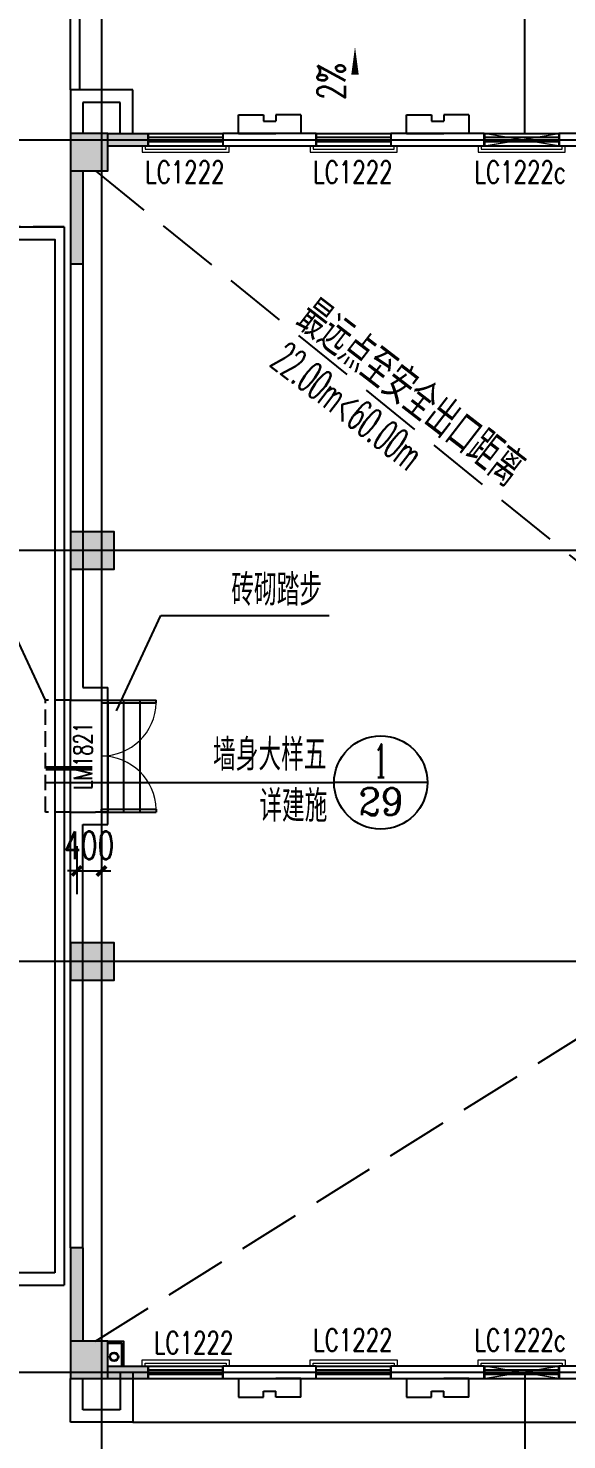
# Model space of a CAD drawing. Extents: x 1738711 to 2346805, y 1189731 to 2516152.
# Drawn here: x 1941613 to 1950267, y 1784042 to 1806717 of the extents above; entities that cross this region are included whole.
import ezdxf
from ezdxf.enums import TextEntityAlignment as Align

# ---------------------------------------------------------------- set-up
doc = ezdxf.new("R2010")
doc.units = 0
doc.header["$LTSCALE"] = 1000
doc.header["$MEASUREMENT"] = 0
doc.linetypes.add('DASH', pattern=[0.35, 0.25, -0.1])
doc.linetypes.add('复件 140224通州运河二期售楼部条件图_t3$0$X-ME SHAFT SH$0$X-B2$0$WATER_LINE', pattern=[0])
doc.layers.add('_0', color=7, linetype='Continuous', lineweight=25)
doc.layers.add('栏杆', color=6, linetype='Continuous', lineweight=15)
for name, color, linetype in [('A-Detl-Thin', 1, 'Continuous'), ('COLUMN', 9, 'Continuous'), ('DIM_IDEN', 3, 'Continuous'), ('DIM_LEAD', 3, 'Continuous'), ('DIM_SYMB', 3, 'Continuous'), ('DOTE', 1, 'Continuous'), ('PUB_DIM', 3, 'Continuous'), ('PUB_HATCH', 8, 'Continuous'), ('PUB_TEXT', 7, 'Continuous'), ('WALL', 40, 'Continuous'), ('WINDOW', 144, 'Continuous'), ('WINDOW_TEXT', 7, 'Continuous'), ('YS', 6, 'Continuous'), ('文字', 6, 'Continuous'), ('疏散距离', 211, 'DASH'), ('看线', 8, 'Continuous'), ('面层', 6, 'Continuous')]:
    doc.layers.add(name, color=color, linetype=linetype)
doc.styles.add('_TCH_DIM', font='SIMPLEX', dxfattribs={"bigfont": 'GBCBIG'})
doc.styles.add('_TCH_DIM_T3', font='SIMPLEX', dxfattribs={"width": 0.705882, "bigfont": 'GBCBIG'})
doc.styles.add('_TCH_LABEL', font='COMPLEX', dxfattribs={"bigfont": 'GBCBIG'})
doc.styles.add('_TCH_WINDOW', font='SIMPLEX', dxfattribs={"height": 3.5, "bigfont": 'GBCBIG'})
doc.dimstyles.new('_TCH_ARCH&&150', dxfattribs={"dimtxt": 446.25, "dimasz": 150, "dimexe": 375, "dimexo": 450, "dimgap": 189.375, "dimtad": 1, "dimdec": 0, "dimzin": 0, "dimdsep": 46, "dimtxsty": '_TCH_DIM_T3', "dimblk": 'ARCHTICK', "dimcen": 0.09, "dimclrt": 7, "dimazin": 2, "dimtfac": 1, "dimtdec": 0, "dimtix": 1, "dimtmove": 2, "dimatfit": 3, "dimfxl": 1, "dimtolj": 1, "dimtzin": 0, "dimarcsym": 0})

# ---------------------------------------------------------------- blocks, each defined once
blk = doc.blocks.new('dgh321')
at = {"layer": 'WALL', "linetype": '复件 140224通州运河二期售楼部条件图_t3$0$X-ME SHAFT SH$0$X-B2$0$WATER_LINE'}
for p, q in [((3247025, -2494105), (3247425, -2494105)), ((3247025, -2494105), (3247025, -2494405)), ((3247425, -2494105), (3247625, -2494105)), ((3248025, -2494105), (3247625, -2494105)), ((3248025, -2494405), (3248025, -2494105)), ((3247025, -2494405), (3247425, -2494405)), ((3247425, -2494405), (3247425, -2494305)), ((3247425, -2494305), (3247625, -2494305)), ((3247625, -2494405), (3247625, -2494305)), ((3248025, -2494405), (3247625, -2494405))]:
    blk.add_line(p, q, dxfattribs=at)
blk = doc.blocks.new('A$C68B42598')
at = {"layer": 'YS'}
for radius in [70, 60]:
    blk.add_circle((70, 70), radius, dxfattribs=at)
blk = doc.blocks.new('hreahaerheh')
at = {"layer": 'YS'}
blk.add_blockref('A$C68B42598', (1933315, 1888439), dxfattribs=at)
blk = doc.blocks.new('hertaraeherah')
at = {"layer": '疏散距离', "ltscale": 4}
for points in [[(1933085, 2006659), (1940985, 2000259), (1952835, 2000259)], [(1933085, 1987859), (1952835, 2000259)]]:
    blk.add_lwpolyline(points, dxfattribs=at)
at = {"layer": 'DIM_LEAD', "color": 7, "style": '_TCH_DIM'}
blk.add_text('最远点至安全出口距离', height=600, rotation=322.3699, dxfattribs=at).set_placement((1936257, 2004179))
at = {"layer": '文字', "style": '_TCH_DIM_T3', "width": 0.49827}
blk.add_text('22.00m<60.00m', height=500, rotation=322.3699, dxfattribs=at).set_placement((1935870, 2003544))
blk = doc.blocks.new('haerraeherah')
at = {"layer": '栏杆'}
for points in [[(1950035, 1987459), (1950035, 1987559), (1951435, 1987559), (1951435, 1987459)], [(1950085, 1987459), (1950085, 1987509), (1951385, 1987509), (1951385, 1987459)]]:
    blk.add_lwpolyline(points, dxfattribs=at)
blk = doc.blocks.new('jtrsjhtrh')
at = {"layer": 'A-Detl-Thin', "const_width": 20}
blk.add_lwpolyline([(397699, 368025), (397899, 368025), (397899, 366825), (397699, 366825)], close=True, dxfattribs=at)
for points in [[(397899, 366825), (397699, 368025)], [(397699, 366825), (397899, 368025)]]:
    blk.add_lwpolyline(points, dxfattribs=at)
blk = doc.blocks.new('_ArchTick')
at = {"color": 0, "linetype": 'ByBlock', "const_width": 0.4}
blk.add_lwpolyline([(-0.5, -0.5), (0.5, 0.5)], dxfattribs=at)
blk = doc.blocks.new('*D2713')
at = {"layer": 'Defpoints', "color": 0, "transparency": 16777216}
for p in [(1942392, 1794025), (1942792, 1794025), (1942792, 1793179)]:
    blk.add_point(p, dxfattribs=at)
at = {"layer": 'PUB_DIM', "color": 0, "lineweight": -2, "transparency": 16777216}
for p, q in [((1942392, 1793575), (1942392, 1792804)), ((1942792, 1793575), (1942792, 1792804)), ((1942392, 1793179), (1942242, 1793179)), ((1942392, 1793179), (1942792, 1793179)), ((1942792, 1793179), (1942942, 1793179))]:
    blk.add_line(p, q, dxfattribs=at)
at = {"layer": 'PUB_DIM', "color": 0, "lineweight": -2, "transparency": 16777216, "xscale": 150, "yscale": 150, "zscale": 150}
blk.add_blockref('_ArchTick', (1942392, 1793179), dxfattribs=at)
at = {"layer": 'PUB_DIM', "color": 0, "lineweight": -2, "transparency": 16777216, "xscale": 150, "yscale": 150, "zscale": 150, "rotation": 180}
blk.add_blockref('_ArchTick', (1942792, 1793179), dxfattribs=at)
at = {"layer": 'PUB_DIM', "color": 7, "transparency": 16777216, "insert": (1942592, 1793591), "char_height": 446.2, "attachment_point": 5, "style": '_TCH_DIM_T3'}
blk.add_mtext('\\A1;400', dxfattribs=at)
blk = doc.blocks.new('$DorLib2D$00000002')
for p, q in [((-0.5, 0), (-0.5, 0.4875)), ((-0.475, 0.4875), (-0.5, 0.4875)), ((-0.475, 0), (-0.475, 0.4875)), ((0.475, 0), (0.475, 0.4875)), ((0.475, 0.4875), (0.5, 0.4875)), ((0.5, 0), (0.5, 0.4875)), ((-0.5, 0), (-0.475, 0)), ((0.5, 0), (0.475, 0))]:
    blk.add_line(p, q)
at = {"lineweight": 13}
for centre, start, end in [((-0.4875, 0), 0, 88.53072), ((0.4875, 0), 91.46928, 180)]:
    blk.add_arc(centre, 0.4875, start, end, dxfattribs=at)
blk = doc.blocks.new('$TCHSYS$WIN2D')
for p, q in [((-0.5, 0.5), (0.5, 0.5)), ((-0.5, 0.5), (-0.5, -0.5)), ((0.5, 0.5), (0.5, -0.5)), ((0.5, 0.167), (-0.5, 0.167)), ((0.5, -0.167), (-0.5, -0.167)), ((-0.5, -0.5), (0.5, -0.5))]:
    blk.add_line(p, q)
blk = doc.blocks.new('_FZH')
blk.add_lwpolyline([(-0.5, -0.5), (0.5, -0.5), (0.5, 0.5), (-0.5, 0.5)], close=True)
at = {"layer": 'PUB_HATCH'}
blk.add_solid([(-0.5, -0.5), (0.5, -0.5), (-0.5, 0.5), (0.5, 0.5)], dxfattribs=at)

msp = doc.modelspace()

# ---------------------------------------------------------------- hatches: boundary and pattern name
at = {"layer": 'PUB_HATCH', "linetype": '复件 140224通州运河二期售楼部条件图_t3$0$X-ME SHAFT SH$0$X-B2$0$WATER_LINE'}
for points in [[(1942891.9, 1805025.4), (1942891.9, 1804825.4), (1943541.9, 1804825.4), (1943541.9, 1805025.4)], [(1942491.9, 1804425.4), (1942291.9, 1804425.4), (1942291.9, 1802925.4), (1942491.9, 1802925.4)], [(1942291.9, 1785625.4), (1942491.9, 1785625.4), (1942491.9, 1787125.4), (1942291.9, 1787125.4)], [(1942891.9, 1785225.4), (1942891.9, 1785025.4), (1943541.9, 1785025.4), (1943541.9, 1785225.4)]]:
    msp.add_hatch(color=256, dxfattribs=at).paths.add_polyline_path(points)

# ---------------------------------------------------------------- linework, layer by layer
at = {"layer": 'DIM_IDEN'}
for p, q in [((1941893.2, 1794600.9), (1944617.6, 1794600.9)), ((1944617.6, 1794600.9), (1946527.9, 1794600.9)), ((1948027.9, 1794600.9), (1946527.9, 1794600.9))]:
    msp.add_line(p, q, dxfattribs=at)
at = {"layer": 'DIM_IDEN', "const_width": 75}
msp.add_lwpolyline([(1941893.2, 1794825.9), (1942643.2, 1794825.9)], dxfattribs=at)
at = {"layer": 'DIM_IDEN'}
msp.add_circle((1947277.9, 1794600.9), 750, dxfattribs=at)
at = {"layer": 'DIM_LEAD'}
for p, q in [((1949591.1, 1805038), (1949591.1, 1811292.1)), ((1941891.9, 1795925.4), (1941179.4, 1797455.7)), ((1943032.4, 1795752.4), (1943744.9, 1797282.8)), ((1943744.9, 1797282.8), (1946448.1, 1797282.8)), ((1949591.1, 1785117.4), (1949591.1, 1775432.1))]:
    msp.add_line(p, q, dxfattribs=at)
at = {"layer": 'DIM_SYMB'}
msp.add_lwpolyline([(1946864.4, 1805278.3, 0, 0, 0), (1946864.4, 1806419.3, 0, 120, 0), (1946864.4, 1805969.3, 0, 0, 0)], format="xyseb", dxfattribs=at)
at = {"layer": 'DOTE'}
for p, q in [((1942791.9, 1820349.3), (1942791.9, 1782657.1)), ((1919991.9, 1804925.4), (2001891.9, 1804925.4)), ((2001891.9, 1798325.4), (1919991.9, 1798325.4)), ((2001891.9, 1791725.4), (1919991.9, 1791725.4)), ((2001891.9, 1785125.4), (1919991.9, 1785125.4))]:
    msp.add_line(p, q, dxfattribs=at)
at = {"layer": 'WALL', "linetype": '复件 140224通州运河二期售楼部条件图_t3$0$X-ME SHAFT SH$0$X-B2$0$WATER_LINE'}
for p, q in [((1943291.9, 1805725.4), (1942291.9, 1805725.4)), ((1942291.9, 1805725.4), (1942291.9, 1805025.4)), ((1943291.9, 1805025.4), (1943291.9, 1805725.4)), ((1943091.9, 1805525.4), (1942491.9, 1805525.4)), ((1942491.9, 1805525.4), (1942491.9, 1805025.4)), ((1943091.9, 1805025.4), (1943091.9, 1805525.4)), ((1942891.9, 1805025.4), (1943541.9, 1805025.4)), ((1943091.9, 1805025.4), (1943291.9, 1805025.4)), ((1943541.9, 1804825.4), (1943541.9, 1805025.4)), ((1943541.9, 1805025.4), (1943541.9, 1804825.4)), ((1946241.9, 1805025.4), (1944741.9, 1805025.4)), ((1944741.9, 1805025.4), (1944741.9, 1804825.4)), ((1946241.9, 1804825.4), (1946241.9, 1805025.4)), ((1948941.9, 1805025.4), (1947441.9, 1805025.4)), ((1947441.9, 1805025.4), (1947441.9, 1804825.4)), ((1948941.9, 1804825.4), (1948941.9, 1805025.4)), ((1950591.9, 1805025.4), (1950141.9, 1805025.4)), ((1950141.9, 1805025.4), (1950141.9, 1804825.4)), ((1942891.9, 1804825.4), (1943541.9, 1804825.4)), ((1944741.9, 1804825.4), (1946241.9, 1804825.4)), ((1947441.9, 1804825.4), (1948941.9, 1804825.4)), ((1950141.9, 1804825.4), (1950591.9, 1804825.4)), ((1942291.9, 1804425.4), (1942291.9, 1802925.4)), ((1942491.9, 1804425.4), (1942491.9, 1802925.4)), ((1942291.9, 1802925.4), (1942291.9, 1795925.4)), ((1942491.9, 1802925.4), (1942291.9, 1802925.4)), ((1942491.9, 1802925.4), (1942491.9, 1796125.4)), ((1942491.9, 1796125.4), (1942891.9, 1796125.4)), ((1942891.9, 1795925.4), (1942891.9, 1796125.4)), ((1942291.9, 1794125.4), (1942291.9, 1795925.4)), ((1942291.9, 1795925.4), (1942691.9, 1795925.4)), ((1942691.9, 1795925.4), (1942891.9, 1795925.4)), ((1942291.9, 1794125.4), (1942691.9, 1794125.4)), ((1942291.9, 1787125.4), (1942291.9, 1794125.4)), ((1942891.9, 1794125.4), (1942691.9, 1794125.4)), ((1942891.9, 1793925.4), (1942891.9, 1794125.4)), ((1942491.9, 1793925.4), (1942891.9, 1793925.4)), ((1942491.9, 1787125.4), (1942491.9, 1793925.4)), ((1942291.9, 1787125.4), (1942291.9, 1785625.4)), ((1942491.9, 1787125.4), (1942291.9, 1787125.4)), ((1942491.9, 1787125.4), (1942491.9, 1785625.4)), ((1942891.9, 1785225.4), (1943541.9, 1785225.4)), ((1943541.9, 1785225.4), (1943541.9, 1785025.4)), ((1943541.9, 1785225.4), (1943541.9, 1785025.4)), ((1946241.9, 1785225.4), (1944741.9, 1785225.4)), ((1944741.9, 1785225.4), (1944741.9, 1785025.4)), ((1946241.9, 1785025.4), (1946241.9, 1785225.4)), ((1948941.9, 1785225.4), (1947441.9, 1785225.4)), ((1947441.9, 1785225.4), (1947441.9, 1785025.4)), ((1948941.9, 1785025.4), (1948941.9, 1785225.4)), ((1950591.9, 1785225.4), (1950141.9, 1785225.4)), ((1950141.9, 1785225.4), (1950141.9, 1785025.4)), ((1942291.9, 1784325.4), (1942291.9, 1785025.4)), ((1942491.9, 1784525.4), (1942491.9, 1785025.4)), ((1942891.9, 1785025.4), (1943541.9, 1785025.4)), ((1943091.9, 1785125.4), (1943091.9, 1784525.4)), ((1943291.9, 1785125.4), (1943091.9, 1785125.4)), ((1943291.9, 1785125.4), (1943291.9, 1784325.4)), ((1944741.9, 1785025.4), (1946241.9, 1785025.4)), ((1947441.9, 1785025.4), (1948941.9, 1785025.4)), ((1950141.9, 1785025.4), (1950591.9, 1785025.4)), ((1943091.9, 1784525.4), (1942491.9, 1784525.4)), ((1943291.9, 1784325.4), (1942291.9, 1784325.4)), ((1943291.9, 1784325.4), (1998991.9, 1784325.4))]:
    msp.add_line(p, q, dxfattribs=at)
for points in [[(1939091.9, 1805025.4), (1939091.9, 1818925.4), (1921291.9, 1818925.4), (1921291.9, 1784325.4), (1939091.6, 1784325.4), (1939091.6, 1786525.4), (1942191.9, 1786525.4)], [(1942291.9, 1805725.4), (1942291.9, 1807225.4), (1958241.9, 1807225.4), (1958241.9, 1808725.4), (1984041.9, 1808725.4), (1984041.9, 1807225.4), (1999991.9, 1807225.4), (1999991.9, 1805725.4)], [(1942441.9, 1805725.4), (1942441.9, 1807075.4), (1958391.9, 1807075.4), (1958391.9, 1808575.4), (1983891.9, 1808575.4), (1983891.9, 1807075.4), (1999841.9, 1807075.4), (1999841.9, 1805725.4)], [(1939091.9, 1805025.4), (1939091.9, 1803525.4), (1942191.9, 1803525.4)], [(1942191.9, 1803525.4), (1942191.9, 1786525.4)]]:
    msp.add_lwpolyline(points, dxfattribs=at)
msp.add_lwpolyline([(1942041.9, 1786725.4), (1938891.6, 1786725.4), (1938891.6, 1785225.4), (1922191.9, 1785225.4), (1922191.9, 1818025.4), (1938191.9, 1818025.4), (1938191.9, 1804825.4), (1938891.6, 1804825.4), (1938891.6, 1803325.4), (1942041.9, 1803325.4), (1942041.9, 1786725.4)], close=True, dxfattribs=at)
at = {"layer": 'WINDOW'}
msp.add_line((1942891.9, 1795925.4), (1942891.9, 1794125.4), dxfattribs=at)
at = {"layer": '看线', "linetype": 'DASH'}
for p, q in [((1941891.9, 1794125.4), (1941891.9, 1795925.4)), ((1942291.9, 1795925.4), (1941891.9, 1795925.4)), ((1942291.9, 1794125.4), (1941891.9, 1794125.4))]:
    msp.add_line(p, q, dxfattribs=at)
at = {"layer": '看线'}
for p, q in [((1942891.9, 1794125.4), (1942891.9, 1795925.4)), ((1943151.9, 1794125.4), (1943151.9, 1795925.4)), ((1943411.9, 1794125.4), (1943411.9, 1795925.4))]:
    msp.add_line(p, q, dxfattribs=at)
at = {"layer": '看线', "linetype": 'DASH', "ltscale": 2}
msp.add_lwpolyline([(1942191.9, 1803525.4), (1939091.6, 1803525.4), (1939091.6, 1805025.4), (1938391.9, 1805025.4), (1938391.9, 1818225.4), (1921991.9, 1818225.4), (1921991.9, 1785025.4), (1939091.6, 1785025.4)], dxfattribs=at)
at = {"layer": '面层', "color": 144}
for points in [[(1942891.9, 1785625.4), (1943141.9, 1785625.4), (1943141.9, 1785225.4)], [(1942891.9, 1785595.4), (1943111.9, 1785595.4), (1943111.9, 1785225.4)]]:
    msp.add_lwpolyline(points, dxfattribs=at)

# ---------------------------------------------------------------- block references
at = {"rotation": 90}
for p in [(2316977.4, 1407126.6), (2316977.4, 1387326.6)]:
    msp.add_blockref('jtrsjhtrh', p, dxfattribs=at)
at = {"layer": '_0'}
for name, p in [('hreahaerheh', (9607.3, -103133.7)), ('hertaraeherah', (9607.3, -202233.7)), ('haerraeherah', (-6592.7, -202233.7)), ('haerraeherah', (-3892.7, -202233.7)), ('haerraeherah', (-1192.7, -202233.7))]:
    msp.add_blockref(name, p, dxfattribs=at)
at = {"layer": '_0', "xscale": -1, "rotation": 180}
for p in [(-6592.7, 3792284.5), (-3892.7, 3792284.5), (-1192.7, 3792284.5)]:
    msp.add_blockref('haerraeherah', p, dxfattribs=at)
at = {"layer": 'COLUMN', "linetype": '复件 140224通州运河二期售楼部条件图_t3$0$X-ME SHAFT SH$0$X-B2$0$WATER_LINE'}
for p, xscale, yscale, zscale in [((1942591.9, 1804725.4), 599.9999997632112, 599.9999996307306, 599.9999996307306), ((1942591.9, 1785325.4), 600, 600, 600)]:
    msp.add_blockref('_FZH', p, dxfattribs=dict(at, xscale=xscale, yscale=yscale, zscale=zscale))
for p, xscale, yscale, zscale, rotation in [((1942641.9, 1798325.4), 699.9999993927777, 600, 600, 359.9999999663636), ((1942641.9, 1791725.4), 700.0000002065208, 600.0000008139759, 600.0000008139759, 359.9999999678882)]:
    msp.add_blockref('_FZH', p, dxfattribs=dict(at, xscale=xscale, yscale=yscale, zscale=zscale, rotation=rotation))
at = {"layer": 'WALL', "linetype": '复件 140224通州运河二期售楼部条件图_t3$0$X-ME SHAFT SH$0$X-B2$0$WATER_LINE', "xscale": -1, "rotation": 180}
for p in [(-1302033.3, -689079.5), (-1299333.3, -689079.5)]:
    msp.add_blockref('dgh321', p, dxfattribs=at)
at = {"layer": 'WALL', "linetype": '复件 140224通州运河二期售楼部条件图_t3$0$X-ME SHAFT SH$0$X-B2$0$WATER_LINE'}
for p in [(-1302033.3, 4279130.3), (-1299333.3, 4279130.3)]:
    msp.add_blockref('dgh321', p, dxfattribs=at)
at = {"layer": 'WINDOW', "linetype": '复件 140224通州运河二期售楼部条件图_t3$0$X-ME SHAFT SH$0$X-B2$0$WATER_LINE'}
ref = msp.add_blockref('$TCHSYS$WIN2D', (1944141.9, 1804925.4), dxfattribs=dict(at, xscale=1200, yscale=200, zscale=1200, rotation=359.9999999999701))
ref.add_attrib('A', 'LC1222', (1943493.9, 1804227.1), dxfattribs={"layer": 'WINDOW_TEXT', "linetype": '复件 140224通州运河二期售楼部条件图_t3$0$X-ME SHAFT SH$0$X-B2$0$WATER_LINE', "ltscale": 0.5, "height": 357, "style": '_TCH_WINDOW', "width": 0.705882})
ref = msp.add_blockref('$TCHSYS$WIN2D', (1946841.9, 1804925.4), dxfattribs=dict(at, xscale=1200, yscale=200, zscale=1200, rotation=359.9999999999701))
ref.add_attrib('A', 'LC1222', (1946193.9, 1804227.1), dxfattribs={"layer": 'WINDOW_TEXT', "linetype": '复件 140224通州运河二期售楼部条件图_t3$0$X-ME SHAFT SH$0$X-B2$0$WATER_LINE', "ltscale": 0.5, "height": 357, "style": '_TCH_WINDOW', "width": 0.705882})
ref = msp.add_blockref('$TCHSYS$WIN2D', (1949541.9, 1804925.4), dxfattribs=dict(at, xscale=1200, yscale=200, zscale=1200, rotation=359.9999999999701))
ref.add_attrib('A', 'LC1222c', (1948785.9, 1804227.1), dxfattribs={"layer": 'WINDOW_TEXT', "linetype": '复件 140224通州运河二期售楼部条件图_t3$0$X-ME SHAFT SH$0$X-B2$0$WATER_LINE', "ltscale": 0.5, "height": 357, "style": '_TCH_WINDOW', "width": 0.705882})
at = {"layer": 'WINDOW'}
ref = msp.add_blockref('$DorLib2D$00000002', (1942791.9, 1795025.4), dxfattribs=dict(at, xscale=1800, yscale=1800, zscale=1800, rotation=269.99999999996))
ref.add_attrib('A', 'LM1821', (1942642.8, 1794482), dxfattribs={"layer": 'WINDOW_TEXT', "ltscale": 0.5, "height": 297.5, "rotation": 90, "style": '_TCH_WINDOW', "width": 0.705882})
at = {"layer": 'WINDOW', "linetype": '复件 140224通州运河二期售楼部条件图_t3$0$X-ME SHAFT SH$0$X-B2$0$WATER_LINE'}
ref = msp.add_blockref('$TCHSYS$WIN2D', (1944141.9, 1785125.4), dxfattribs=dict(at, xscale=-1200, yscale=200, zscale=-1200, rotation=179.9999999999964))
ref.add_attrib('A', 'LC1222', (1943635.9, 1785422.9), dxfattribs={"layer": 'WINDOW_TEXT', "linetype": '复件 140224通州运河二期售楼部条件图_t3$0$X-ME SHAFT SH$0$X-B2$0$WATER_LINE', "ltscale": 0.5, "height": 357, "rotation": 360, "style": '_TCH_WINDOW', "width": 0.705882})
ref = msp.add_blockref('$TCHSYS$WIN2D', (1946841.9, 1785125.4), dxfattribs=dict(at, xscale=-1200, yscale=200, zscale=-1200, rotation=179.9999999999964))
ref.add_attrib('A', 'LC1222', (1946193.9, 1785466.7), dxfattribs={"layer": 'WINDOW_TEXT', "linetype": '复件 140224通州运河二期售楼部条件图_t3$0$X-ME SHAFT SH$0$X-B2$0$WATER_LINE', "ltscale": 0.5, "height": 357, "rotation": 360, "style": '_TCH_WINDOW', "width": 0.705882})
ref = msp.add_blockref('$TCHSYS$WIN2D', (1949541.9, 1785125.4), dxfattribs=dict(at, xscale=-1200, yscale=200, zscale=-1200, rotation=179.9999999999964))
ref.add_attrib('A', 'LC1222c', (1948785.9, 1785466.7), dxfattribs={"layer": 'WINDOW_TEXT', "linetype": '复件 140224通州运河二期售楼部条件图_t3$0$X-ME SHAFT SH$0$X-B2$0$WATER_LINE', "ltscale": 0.5, "height": 357, "rotation": 360, "style": '_TCH_WINDOW', "width": 0.705882})

# ---------------------------------------------------------------- texts
at = {"layer": 'PUB_TEXT', "color": 7, "style": '_TCH_DIM', "width": 0.705882}
msp.add_text('2%%%', height=446.25, rotation=90, dxfattribs=at).set_placement((1946706.9, 1805563.8))
at = {"layer": 'PUB_TEXT', "color": 7, "style": '_TCH_DIM'}
for s, p in [('砖砌踏步', (1944877.5, 1797440.3)), ('墙身大样五', (1944583.2, 1794791.9)), ('详建施', (1945326, 1793968.6))]:
    msp.add_text(s, height=506.38, dxfattribs=at).set_placement(p)
at = {"layer": 'PUB_TEXT', "color": 7, "style": '_TCH_LABEL'}
for s, height, p, p2 in [('1', 535.4, (1947163.2, 1794683.2), (1947392.6, 1794683.2)), ('29', 439.31, (1946922.3, 1794073.2), (1947633.5, 1794073.2))]:
    msp.add_text(s, height=height, dxfattribs=at).set_placement(p, p2, align=Align.FIT)

# ---------------------------------------------------------------- dimensions: what is measured, and where the dimension line sits
at = {"layer": 'PUB_DIM'}
dim = msp.add_aligned_dim(p1=(1942391.9, 1794025.4), p2=(1942791.9, 1794025.4), distance=-846.5, dimstyle='_TCH_ARCH&&150', dxfattribs=at)
dim.commit()
dim.dimension.update_dxf_attribs({"geometry": '*D2713', "text_midpoint": (1942591.9, 1793591.4)})

doc.saveas('drawing.dxf')
